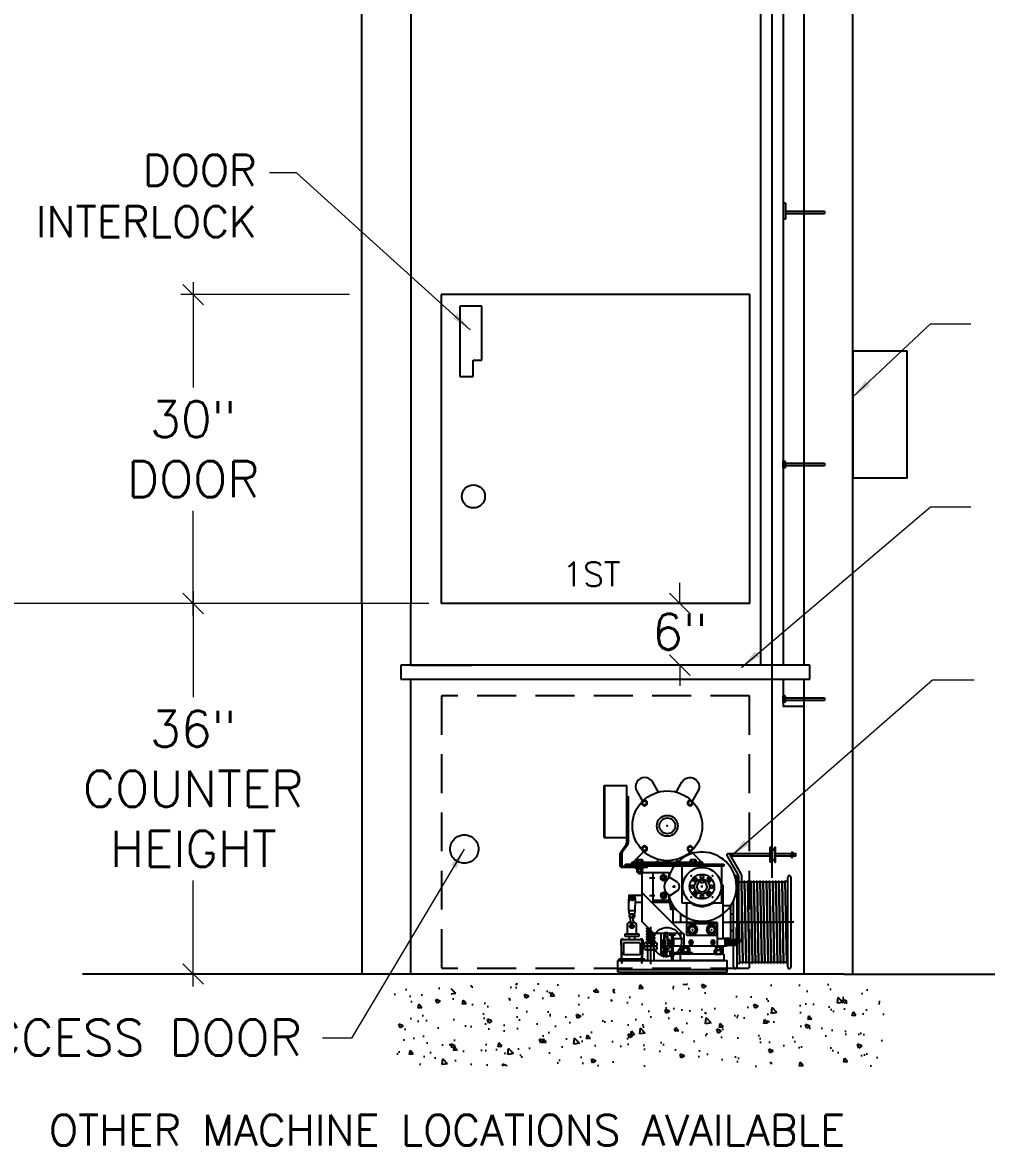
# Model space of a CAD drawing. Header units: inches. Extents: x -93 to 1254, y -1392 to 937.
# Drawn here: x 373.9 to 420.8, y -1335.7 to -1281.1 of the extents above; entities that cross this region are included whole.
import ezdxf
from ezdxf.enums import TextEntityAlignment as Align

# ---------------------------------------------------------------- set-up
doc = ezdxf.new("R2010")
doc.units = ezdxf.units.IN
doc.header["$LTSCALE"] = 24
doc.header["$MEASUREMENT"] = 0
for name, pattern in [('ACANSTGL', [0.11811, 0.07874, -0.03937]), ('CENTER', [2, 1.25, -0.25, 0.25, -0.25]), ('CENTER2', [1.125, 0.75, -0.125, 0.125, -0.125]), ('DOTS', [0.1, 0.05, -0.05]), ('HIDDEN', [0.375, 0.25, -0.125]), ('HIDDEN2', [0.1875, 0.125, -0.0625]), ('PHANTOM2', [1.25, 0.625, -0.125, 0.125, -0.125, 0.125, -0.125])]:
    doc.linetypes.add(name, pattern=pattern)
doc.layers.get('0').update_dxf_attribs({"linetype": 'CONTINUOUS'})
doc.layers.get('Defpoints').update_dxf_attribs({"linetype": 'CONTINUOUS'})
for name, color, linetype in [('1', 7, 'CONTINUOUS'), ('4-DW-200', 7, 'CONTINUOUS'), ('OBJECT', 1, 'CONTINUOUS')]:
    doc.layers.add(name, color=color, linetype=linetype)
doc.styles.add('ROMANS', font='romans', dxfattribs={"height": 1.75})
doc.styles.get("Standard").update_dxf_attribs({"font": 'romans.shx'})
doc.dimstyles.new('David', dxfattribs={"dimscale": 1, "dimtxt": 0.25, "dimasz": 1, "dimexe": 0.6, "dimexo": 0.6, "dimgap": 0.5, "dimtad": 0, "dimtih": 1, "dimtoh": 1, "dimdec": 4, "dimzin": 0, "dimdsep": 46, "dimlunit": 5, "dimtxsty": 'ROMANS', "dimblk": 'OBLIQUE', "dimcen": 0.09, "dimdle": 0.6, "dimclrd": 5, "dimclre": 5, "dimclrt": 256, "dimadec": 0, "dimazin": 0, "dimtfac": 0.5, "dimtdec": 4, "dimtofl": 0, "dimtmove": 2, "dimatfit": 3, "dimfxl": 1, "dimtolj": 1, "dimtzin": 0, "dimlwd": 0, "dimlwe": 0, "dimarcsym": 0})

# ---------------------------------------------------------------- blocks, each defined once
blk = doc.blocks.new('_Oblique')
at = {"color": 0, "linetype": 'ByBlock', "lineweight": -2}
blk.add_line((-0.5, -0.5), (0.5, 0.5), dxfattribs=at)
blk = doc.blocks.new('*D64')
at = {"layer": '1', "color": 5, "lineweight": 0}
for p, q in [((363.273, -1242.767), (363.273, -1268.347)), ((379.806, -1243.367), (362.673, -1243.367)), ((363.273, -1309.968), (363.273, -1277.264)), ((389.821, -1309.368), (362.673, -1309.368))]:
    blk.add_line(p, q, dxfattribs=at)
at = {"layer": 'Defpoints', "color": 0}
for p in [(363.273, -1243.367), (380.406, -1243.367), (390.421, -1309.368)]:
    blk.add_point(p, dxfattribs=at)
at = {"layer": '1', "color": 5, "lineweight": 0}
for p, rotation in [((363.273, -1243.367), 90), ((363.273, -1309.368), 270)]:
    blk.add_blockref('_Oblique', p, dxfattribs=dict(at, rotation=rotation))
at = {"layer": '1', "insert": (363.273, -1272.806), "char_height": 1.75, "attachment_point": 5, "style": 'ROMANS'}
blk.add_mtext("\\A1;27'\\PMAXIMUM\\PTRAVEL", dxfattribs=at)
blk = doc.blocks.new('*D66')
at = {"layer": '1', "color": 5, "lineweight": 0}
for p, q in [((382.226, -1308.768), (382.226, -1313.914)), ((382.226, -1327.978), (382.226, -1322.831))]:
    blk.add_line(p, q, dxfattribs=at)
at = {"layer": 'Defpoints', "color": 0}
for p in [(382.226, -1309.368), (382.226, -1309.368), (382.226, -1327.378)]:
    blk.add_point(p, dxfattribs=at)
at = {"layer": '1', "color": 5, "lineweight": 0}
for p, rotation in [((382.226, -1309.368), 90), ((382.226, -1327.378), 270)]:
    blk.add_blockref('_Oblique', p, dxfattribs=dict(at, rotation=rotation))
at = {"layer": '1', "insert": (382.226, -1318.373), "char_height": 1.75, "attachment_point": 5, "style": 'ROMANS'}
blk.add_mtext('\\A1;36"\\PCOUNTER\\PHEIGHT', dxfattribs=at)
blk = doc.blocks.new('*D67')
at = {"layer": '1', "color": 5, "lineweight": 0}
for p, q in [((405.881, -1309.368), (405.881, -1308.368)), ((405.881, -1309.368), (406.481, -1309.368)), ((405.881, -1312.368), (405.881, -1313.368))]:
    blk.add_line(p, q, dxfattribs=at)
at = {"layer": 'Defpoints', "color": 0}
for p in [(405.281, -1309.368), (405.881, -1309.368), (405.881, -1312.368)]:
    blk.add_point(p, dxfattribs=at)
at = {"layer": '1', "color": 5, "lineweight": 0}
for p, rotation in [((405.881, -1309.368), 270), ((405.881, -1312.368), 90)]:
    blk.add_blockref('_Oblique', p, dxfattribs=dict(at, rotation=rotation))
at = {"layer": '1', "insert": (405.881, -1310.737), "char_height": 1.75, "attachment_point": 5, "style": 'ROMANS'}
blk.add_mtext('\\A1;6"', dxfattribs=at)
blk = doc.blocks.new('*D63')
at = {"layer": '4-DW-200', "color": 5, "lineweight": 0}
for p, q in [((382.226, -1293.752), (382.226, -1298.86)), ((389.821, -1294.352), (381.626, -1294.352)), ((382.226, -1309.968), (382.226, -1304.86)), ((393.677, -1309.368), (381.626, -1309.368))]:
    blk.add_line(p, q, dxfattribs=at)
at = {"layer": 'Defpoints', "color": 0}
for p in [(390.421, -1294.352), (382.226, -1309.368), (394.277, -1309.368)]:
    blk.add_point(p, dxfattribs=at)
at = {"layer": '4-DW-200', "color": 5, "lineweight": 0}
for p, rotation in [((382.226, -1294.352), 90), ((382.226, -1309.368), 270)]:
    blk.add_blockref('_Oblique', p, dxfattribs=dict(at, rotation=rotation))
at = {"layer": '4-DW-200', "insert": (382.226, -1301.86), "char_height": 1.75, "attachment_point": 5, "style": 'ROMANS'}
blk.add_mtext('\\A1;30"\\PDOOR', dxfattribs=at)
blk = doc.blocks.new('HEX_CAP_ONE_HALF_INCH_TOP')
blk.add_lwpolyline([(0, 0.19), (-0.16, 0.09), (-0.16, -0.09), (0, -0.19), (0.16, -0.09), (0.16, 0.09)], close=True)
for radius in [0.367, 0.278]:
    blk.add_circle((0, 0), radius)
blk = doc.blocks.new('HEX_NUT_ONE_HALF_INCH_SIDE')
for p, q in [((0, -0.32), (0, 0.32)), ((0.03, 0.22), (0.42, 0.22)), ((0.45, 0.32), (0.45, -0.32)), ((0.03, -0.22), (0.42, -0.22))]:
    blk.add_line(p, q)
for points in [[(0.03, 0.43), (0.42, 0.43)], [(0.42, -0.43), (0.03, -0.43)]]:
    blk.add_lwpolyline(points)
for centre, radius, start, end in [((0.21, 0.32), 0.21, 149.0201, 210.9799), ((0.8, 0), 0.796, 164.2217, 195.7782), ((0.24, 0.32), 0.21, 329.0201, 30.9799), ((-0.35, 0), 0.796, 344.2218, 15.7782), ((0.21, -0.32), 0.21, 149.0201, 210.9799), ((0.24, -0.32), 0.21, 329.0201, 30.9799)]:
    blk.add_arc(centre, radius, start, end)
blk = doc.blocks.new('PHILLIPS_FH_ONE_HALF_INCH_TOP')
for p, q in [((-0.0345, 0.03448), (-0.21201, 0.03448)), ((-0.21201, 0.03448), (-0.21201, -0.03449)), ((-0.0345, 0.212), (-0.0345, 0.03448)), ((0.0345, 0.212), (-0.0345, 0.212)), ((0.0345, 0.03448), (0.0345, 0.212)), ((0.212, 0.03448), (0.0345, 0.03448)), ((0.212, -0.03449), (0.212, 0.03448)), ((-0.21201, -0.03449), (-0.0345, -0.03449)), ((-0.0345, -0.03449), (-0.0345, -0.21201)), ((-0.0345, -0.21201), (0.0345, -0.21201)), ((0.0345, -0.21201), (0.0345, -0.03449)), ((0.0345, -0.03449), (0.212, -0.03449))]:
    blk.add_line(p, q)
blk.add_circle((0, 0), 0.4375)
blk = doc.blocks.new('Pulley')
at = {"color": 1}
for p, q in [((-0.5, -0.6875), (-0.5, 0.6875)), ((-0.3905, 0.6875), (-0.5, 0.6875)), ((-0.3905, 0.6875), (-0.3905, -0.6875)), ((-0.1095, 0.6875), (-0.1095, -0.6875)), ((-0.1095, 0.6875), (0, 0.6875)), ((0, -0.6875), (0, 0.6875)), ((-0.3905, -0.6875), (-0.5, -0.6875)), ((-0.1095, -0.6875), (0, -0.6875))]:
    blk.add_line(p, q, dxfattribs=at)
for centre, start, end in [((-0.25, 0.5705), 180, 0), ((-0.25, -0.5705), 0, 180)]:
    blk.add_arc(centre, 0.1405, start, end, dxfattribs=at)

msp = doc.modelspace()

# ---------------------------------------------------------------- hatches: boundary and pattern name
at = {"layer": '1'}
h = msp.add_hatch(dxfattribs=at)
h.set_pattern_fill('AR-CONC', color=256, scale=0.3, style=0)
h.set_pattern_definition([(130, (635.1728, -1372.2445), (-2.15178, -0.188256), [0.225, -2.475]), (185, (635.1728, -1372.2445), (0.416254, 2.256576), [0.18, -1.98]), (79.5486, (634.9935, -1372.2601), (-1.735528, 2.068319), [0.19122, -2.103426]), (133.8158, (635.1728, -1371.6445), (-3.201723, -0.496557), [0.3375, -3.7125]), (83.3644, (634.906, -1371.6858), (-2.80399, 2.922354), [0.28683, -3.15514]), (188.8158, (635.1728, -1371.6445), (-2.803986, 2.922356), [0.27, -2.97]), (159, (634.8728, -1371.7945), (-1.790721, -1.207857), [0.225, -2.475]), (214, (634.8728, -1371.7945), (-0.729946, 2.17545), [0.18, -1.98]), (108.5486, (634.7236, -1371.8951), (-2.520668, 0.967591), [0.19122, -2.103426]), (142.5, (635.1728, -1372.24445), (-0.0364796, 0.9986816), [0, -1.956, 0, -2.01, 0, -1.9875]), (172.5, (635.1728, -1372.2445), (-0.7892086, 1.183235), [0, -1.146, 0, -1.911, 0, -0.7575]), (212.5, (635.8418, -1372.24445), (-1.6014673, -0.0676646), [0, -0.75, 0, -2.34, 0, -3.105]), (222.5, (636.1418, -1372.2445), (-1.7495585, 0.300315), [0, -0.975, 0, -1.554, 0, -2.205])])
h.paths.add_polyline_path([(402.93309, -1327.85584), (408.08953, -1327.85584), (408.08953, -1330.64653), (408.30594, -1330.64653), (408.30594, -1327.85584), (410.71348, -1327.85584), (410.71348, -1330.64653), (410.92989, -1330.64653), (410.92989, -1327.85584), (411.81544, -1327.85584), (415.9791, -1327.85584), (415.9791, -1331.85184), (391.97908, -1331.85184), (391.97908, -1327.85584), (394.5513, -1327.85584), (394.5513, -1330.64653), (394.76771, -1330.64653), (394.76771, -1327.85584), (397.34383, -1327.85584), (397.34383, -1330.64653), (397.56024, -1330.64653), (397.56024, -1327.85584), (402.71668, -1327.85584), (402.71668, -1330.64653), (402.93309, -1330.64653)])

# ---------------------------------------------------------------- linework, layer by layer
for p, q in [((411.89858, -1270.14989), (411.89858, -1312.36765)), ((392.79343, -1270.51798), (392.79648, -1309.36765)), ((410.89858, -1271.50514), (410.89858, -1312.36765)), ((414.27358, -1271.30218), (414.27358, -1327.37774)), ((390.42148, -1309.36765), (390.42148, -1280.37217)), ((409.8166, -1312.36765), (409.8166, -1280.47149)), ((390.42148, -1292.7212), (390.42148, -1281.76696)), ((411.00339, -1289.9013), (410.89858, -1289.9013)), ((410.89858, -1289.9013), (410.89858, -1290.67559)), ((411.00339, -1289.9013), (411.00339, -1290.67559)), ((411.00339, -1290.67388), (410.89858, -1290.67388)), ((411.00877, -1290.29606), (412.90075, -1290.29606)), ((412.90075, -1290.42525), (411.00877, -1290.42525)), ((412.90075, -1290.29606), (412.90075, -1290.42525)), ((411.00877, -1302.45702), (410.90396, -1302.45702)), ((410.90396, -1302.76584), (410.90396, -1302.45873)), ((411.00877, -1302.76584), (411.00877, -1302.45873)), ((411.00877, -1302.5466), (412.90075, -1302.5466)), ((412.90075, -1302.6758), (411.00877, -1302.6758)), ((412.90075, -1302.5466), (412.90075, -1302.6758)), ((411.00877, -1302.76584), (410.90396, -1302.76584)), ((392.79648, -1312.36765), (392.79648, -1309.36765)), ((412.19968, -1312.36765), (392.30859, -1312.36765)), ((392.30859, -1312.36765), (392.30859, -1313.04131)), ((392.79648, -1312.36765), (395.77218, -1312.36765)), ((412.19968, -1313.04131), (412.19968, -1312.36765)), ((392.30859, -1313.04131), (412.19968, -1313.04131)), ((392.79648, -1327.37774), (392.79648, -1313.04131)), ((410.89858, -1313.04131), (410.89858, -1314.36894)), ((411.89858, -1313.04131), (411.89858, -1327.37774)), ((411.00877, -1313.86132), (410.90396, -1313.86132)), ((410.90396, -1314.17013), (410.90396, -1313.86302)), ((411.00877, -1314.17013), (411.00877, -1313.86302)), ((411.00877, -1313.9509), (412.90075, -1313.9509)), ((412.90075, -1314.08009), (411.00877, -1314.08009)), ((412.90075, -1313.9509), (412.90075, -1314.08009)), ((411.89858, -1314.36894), (410.89858, -1314.36894)), ((411.00877, -1314.17013), (410.90396, -1314.17013)), ((378.68835, -1327.37774), (376.84807, -1327.37774)), ((389.94038, -1327.37774), (378.68835, -1327.37774)), ((413.83853, -1327.37774), (389.94038, -1327.37774)), ((413.83853, -1327.37774), (424.61444, -1327.37774))]:
    msp.add_line(p, q, dxfattribs=at)
at = {"layer": '1', "color": 6, "linetype": 'Continuous'}
for p, q in [((409.27656, -1294.35174), (394.27656, -1294.35174)), ((394.27656, -1294.35174), (394.27656, -1309.36765)), ((409.27656, -1309.36765), (409.27656, -1294.35174)), ((409.27656, -1309.36765), (394.27656, -1309.36765))]:
    msp.add_line(p, q, dxfattribs=at)
at = {"layer": '1', "color": 6, "linetype": 'ACANSTGL'}
for p, q in [((394.29951, -1313.85429), (394.29951, -1327.11349)), ((409.26054, -1313.85429), (394.29951, -1313.85429)), ((409.25216, -1313.85429), (409.25216, -1327.11349)), ((409.25216, -1327.11349), (394.29113, -1327.11349))]:
    msp.add_line(p, q, dxfattribs=at)
at = {"layer": '1', "color": 0, "linetype": 'ByBlock'}
msp.add_line((378.12332, -1327.37774), (377.86699, -1327.37774), dxfattribs=at)
at = {"layer": '1', "color": 6, "linetype": 'Continuous'}
msp.add_circle((395.84363, -1304.16061), 0.5625, dxfattribs=at)
at = {"layer": '1', "color": 6, "linetype": 'HIDDEN'}
msp.add_circle((395.3994, -1321.30466), 0.68895, dxfattribs=at)
at = {"layer": '4-DW-200', "color": 3}
msp.add_line((410.34325, -1225.24848), (410.34325, -1322.70115), dxfattribs=at)
at = {"layer": '4-DW-200', "color": 6, "linetype": 'Continuous'}
for p, q in [((395.18669, -1294.91929), (395.18669, -1298.32442)), ((396.25157, -1294.91929), (395.18669, -1294.91929)), ((396.25157, -1297.54408), (396.25157, -1294.91929)), ((395.82562, -1298.32442), (395.82562, -1297.54408)), ((395.82562, -1297.54408), (396.25157, -1297.54408)), ((395.18669, -1298.32442), (395.82562, -1298.32442))]:
    msp.add_line(p, q, dxfattribs=at)
at = {"layer": '4-DW-200'}
msp.add_line((390.42148, -1309.36765), (390.42148, -1327.37774), dxfattribs=at)
msp.add_lwpolyline([(414.29525, -1297.07977), (416.9037, -1297.07977), (416.9037, -1303.26494), (414.29525, -1303.26494)], close=True, dxfattribs=at)
at = {"layer": 'OBJECT', "color": 0}
for p, q in [((402.19824, -1320.74103), (402.19824, -1318.21418)), ((402.19824, -1318.21418), (403.29409, -1318.21418)), ((402.23016, -1320.74103), (402.23016, -1318.21418)), ((403.29409, -1320.74103), (403.29409, -1318.21418)), ((404.06325, -1319.15876), (403.9776, -1319.07311)), ((404.25133, -1318.97068), (404.16568, -1318.88504)), ((406.28258, -1318.97068), (406.36822, -1318.88504)), ((406.47066, -1319.15876), (406.5563, -1319.07311)), ((402.19824, -1320.74103), (403.29409, -1320.74103)), ((404.06325, -1321.19001), (403.9776, -1321.27566)), ((406.47066, -1321.19001), (406.5563, -1321.27566)), ((403.58967, -1321.95329), (404.11983, -1321.42312)), ((404.25133, -1321.37809), (404.16568, -1321.46374)), ((406.28258, -1321.37809), (406.36822, -1321.46374)), ((406.50213, -1321.51118), (406.41407, -1321.42312)), ((411.31318, -1321.44228), (411.31318, -1321.5829)), ((411.31318, -1321.44228), (411.32914, -1321.44228)), ((411.31318, -1321.72353), (411.31318, -1321.5829)), ((411.31318, -1321.72353), (411.32914, -1321.72353)), ((411.32914, -1321.44228), (411.32914, -1321.5829)), ((411.32914, -1321.44228), (411.36907, -1321.51641)), ((411.32914, -1321.72353), (411.32914, -1321.5829)), ((411.32914, -1321.72353), (411.36907, -1321.6494)), ((411.36907, -1321.51641), (411.36907, -1321.5829)), ((411.36907, -1321.6494), (411.36907, -1321.5829)), ((403.22778, -1322.1315), (403.22778, -1322.03627)), ((403.22778, -1322.03627), (405.67672, -1322.03627)), ((405.60092, -1322.1315), (403.22778, -1322.1315)), ((403.73621, -1322.03627), (403.73621, -1321.95329)), ((403.74379, -1322.24481), (403.74379, -1322.20491)), ((404.10819, -1322.24481), (403.74379, -1322.24481)), ((403.77523, -1322.28122), (403.77523, -1322.24481)), ((404.07675, -1322.28122), (403.77523, -1322.28122)), ((404.07675, -1322.28122), (404.07675, -1322.24481)), ((404.10819, -1322.24481), (404.10819, -1322.20491)), ((404.20435, -1322.03627), (404.20435, -1321.95329)), ((404.7201, -1321.95329), (404.85433, -1321.81906)), ((405.78341, -1321.92289), (405.67958, -1321.81906)), ((406.32956, -1322.03627), (406.32956, -1321.95329)), ((406.79769, -1322.03627), (406.79769, -1321.95329)), ((408.01549, -1322.03627), (408.01549, -1322.1315)), ((403.84287, -1322.43017), (403.84287, -1322.48007)), ((403.84287, -1322.48007), (403.85949, -1322.49669)), ((404.00911, -1322.48007), (403.84287, -1322.48007)), ((403.85949, -1322.49669), (403.99249, -1322.49669)), ((404.00911, -1322.48007), (403.99249, -1322.49669)), ((404.00911, -1322.48007), (404.00911, -1322.43017)), ((404.02573, -1322.46398), (404.02573, -1324.82214)), ((404.5577, -1322.46398), (404.02573, -1322.46398)), ((404.40137, -1322.69671), (404.66607, -1322.69671)), ((404.5577, -1322.46398), (404.5577, -1323.94351)), ((405.73021, -1322.90392), (405.35565, -1322.66785)), ((407.01805, -1322.8192), (406.88506, -1322.8192)), ((406.88506, -1322.88861), (406.88506, -1322.8192)), ((406.88506, -1322.88278), (406.88506, -1322.95219)), ((407.01805, -1322.88861), (407.01805, -1322.8192)), ((407.01805, -1322.88278), (407.01805, -1322.95219)), ((408.65798, -1327.03558), (408.65798, -1322.68009)), ((408.79308, -1326.85271), (408.71709, -1322.86295)), ((408.85261, -1322.86295), (408.9286, -1326.85271)), ((408.86907, -1322.86295), (408.94507, -1326.85271)), ((409.00459, -1322.86295), (409.08059, -1326.85271)), ((409.02106, -1322.86295), (409.09705, -1326.85271)), ((409.15658, -1322.86295), (409.23257, -1326.85271)), ((409.17304, -1322.86295), (409.24903, -1326.85271)), ((409.30856, -1322.86295), (409.38455, -1326.85271)), ((409.32502, -1322.86295), (409.40102, -1326.85271)), ((409.46054, -1322.86295), (409.53654, -1326.85271)), ((409.47701, -1322.86295), (409.553, -1326.85271)), ((409.61253, -1322.86295), (409.68852, -1326.85271)), ((409.62899, -1322.86295), (409.70498, -1326.85271)), ((409.76451, -1322.86295), (409.8405, -1326.85271)), ((409.78097, -1322.86295), (409.85697, -1326.85271)), ((409.91649, -1322.86295), (409.99249, -1326.85271)), ((409.93296, -1322.86295), (410.00895, -1326.85271)), ((410.06848, -1322.86295), (410.14447, -1326.85271)), ((410.08494, -1322.86295), (410.16093, -1326.85271)), ((410.22046, -1322.86295), (410.29645, -1326.85271)), ((410.23692, -1322.86295), (410.31292, -1326.85271)), ((410.37244, -1322.86295), (410.44844, -1326.85271)), ((410.38891, -1322.86295), (410.4649, -1326.85271)), ((410.52443, -1322.86295), (410.60042, -1326.85271)), ((410.54089, -1322.86295), (410.61688, -1326.85271)), ((410.67641, -1322.86295), (410.7524, -1326.85271)), ((410.69287, -1322.86295), (410.76887, -1326.85271)), ((410.82839, -1322.86295), (410.90439, -1326.85271)), ((410.84486, -1322.86295), (410.92085, -1326.85271)), ((410.98038, -1322.86295), (411.05637, -1326.85271)), ((411.11833, -1327.03558), (411.11833, -1322.68009)), ((411.28457, -1327.03558), (411.28457, -1322.68009)), ((406.02061, -1325.40643), (404.02573, -1323.41154)), ((405.73021, -1323.35396), (405.35565, -1323.59003)), ((407.01805, -1322.95219), (406.88506, -1322.95219)), ((406.99943, -1323.12894), (406.90368, -1323.12894)), ((406.99943, -1323.12894), (406.90368, -1323.12894)), ((406.95156, -1323.17681), (406.95156, -1323.08106)), ((406.95156, -1323.17681), (406.95156, -1323.08106)), ((403.40008, -1324.30747), (403.40483, -1323.72348)), ((403.51238, -1323.72474), (403.60814, -1323.72474)), ((403.56026, -1323.77262), (403.56026, -1323.67686)), ((403.71094, -1324.31), (403.71569, -1323.72601)), ((404.39373, -1323.56116), (404.66607, -1323.56116)), ((408.49174, -1327.03558), (408.49174, -1323.79749)), ((403.71094, -1324.31), (403.40008, -1324.30747)), ((403.41286, -1324.47365), (403.41421, -1324.30758)), ((403.69546, -1324.47595), (403.41286, -1324.47365)), ((403.47714, -1324.78927), (403.47714, -1324.47418)), ((403.61013, -1324.78927), (403.61013, -1324.47526)), ((403.69546, -1324.47595), (403.69681, -1324.30988)), ((405.55514, -1324.87446), (405.55514, -1324.22612)), ((405.92087, -1324.87446), (405.92087, -1324.45438)), ((407.98225, -1325.67241), (407.98225, -1324.45438)), ((408.34797, -1325.65579), (408.34797, -1324.05988)), ((408.34797, -1324.45886), (408.49174, -1324.45886)), ((403.3109, -1324.96423), (403.3109, -1325.42775)), ((403.70988, -1324.89773), (403.3774, -1324.89773)), ((403.45225, -1324.89108), (403.43152, -1324.85337)), ((403.49576, -1325.05732), (403.59151, -1325.05732)), ((403.49576, -1325.05732), (403.59151, -1325.05732)), ((403.54364, -1325.1052), (403.54364, -1325.00944)), ((403.54364, -1325.1052), (403.54364, -1325.00944)), ((403.77637, -1325.42775), (403.77637, -1324.96423)), ((404.61002, -1325.40643), (404.02573, -1324.82214)), ((407.68301, -1324.87446), (405.48865, -1324.87446)), ((406.2201, -1324.87446), (406.2201, -1324.64026)), ((407.68301, -1324.87446), (407.68301, -1326.00489)), ((407.68301, -1325.50617), (407.68301, -1324.94095)), ((407.68301, -1325.50617), (407.68301, -1324.94095)), ((403.21116, -1325.56075), (403.21116, -1325.42775)), ((403.21116, -1325.42775), (403.87612, -1325.42775)), ((403.41065, -1325.56075), (403.21116, -1325.56075)), ((403.87612, -1325.56075), (403.21116, -1325.56075)), ((403.41065, -1325.56075), (403.41065, -1325.72228)), ((403.67663, -1325.56075), (403.67663, -1325.72228)), ((403.87612, -1325.42775), (403.87612, -1325.56075)), ((404.27428, -1325.14171), (404.33407, -1325.13048)), ((404.27428, -1325.19399), (404.30834, -1325.20039)), ((404.27428, -1325.19399), (404.30834, -1325.20039)), ((404.27428, -1325.19399), (404.30834, -1325.20039)), ((404.27428, -1325.27507), (404.44635, -1325.24275)), ((404.27428, -1325.32736), (404.30834, -1325.33375)), ((404.27428, -1325.32736), (404.30834, -1325.33375)), ((404.27428, -1325.32736), (404.30834, -1325.33375)), ((404.27428, -1325.40844), (404.55862, -1325.35502)), ((404.27428, -1325.46072), (404.30834, -1325.46712)), ((404.27428, -1325.46072), (404.30834, -1325.46712)), ((404.27428, -1325.46072), (404.30834, -1325.46712)), ((404.27428, -1325.5418), (404.62926, -1325.47512)), ((404.27428, -1325.59408), (404.30834, -1325.60048)), ((404.27428, -1325.59408), (404.30834, -1325.60048)), ((404.27428, -1325.59408), (404.30834, -1325.60048)), ((404.27428, -1325.67516), (404.62926, -1325.60848)), ((404.2841, -1325.19399), (404.37964, -1325.17605)), ((404.2841, -1325.32736), (404.49191, -1325.28832)), ((404.2841, -1325.46072), (404.60419, -1325.40059)), ((404.2841, -1325.59408), (404.63908, -1325.5274)), ((404.30834, -1325.10475), (404.30834, -1325.13531)), ((404.30834, -1325.18944), (404.30834, -1325.26868)), ((404.30834, -1325.3228), (404.30834, -1325.40204)), ((404.30834, -1325.45617), (404.30834, -1325.5354)), ((404.30834, -1325.58953), (404.30834, -1325.66876)), ((404.60757, -1325.39996), (404.60757, -1325.47919)), ((404.60757, -1325.4692), (404.63908, -1325.47512)), ((404.60757, -1325.53332), (404.60757, -1325.61256)), ((404.60757, -1325.60256), (404.63908, -1325.60848)), ((406.02061, -1325.40643), (404.61002, -1325.40643)), ((404.95162, -1325.40643), (404.95162, -1326.47768)), ((405.10323, -1325.48024), (405.10323, -1325.72348)), ((405.10323, -1325.48024), (405.13515, -1325.48024)), ((405.13515, -1325.48024), (405.13515, -1325.72348)), ((405.66236, -1325.48955), (405.34891, -1325.48955)), ((405.48359, -1325.40643), (405.48359, -1325.77215)), ((405.48359, -1325.77215), (405.48359, -1325.40643)), ((405.55514, -1325.44965), (405.48359, -1325.44965)), ((405.55514, -1325.52944), (405.48359, -1325.52944)), ((405.55514, -1325.65579), (405.55514, -1325.40643)), ((405.55514, -1325.67241), (405.55514, -1325.40643)), ((405.92087, -1325.67241), (405.92087, -1325.40643)), ((406.08711, -1326.00489), (406.08711, -1325.47292)), ((408.34797, -1325.25681), (408.49174, -1325.25681)), ((408.62817, -1325.69663), (408.62817, -1325.14024)), ((408.64613, -1325.98689), (408.64613, -1325.14024)), ((408.6551, -1325.10434), (408.74556, -1325.10434)), ((408.6551, -1325.12229), (408.74556, -1325.12229)), ((403.00369, -1325.73824), (403.03827, -1326.65323)), ((403.01166, -1325.73794), (403.03827, -1326.44192)), ((404.04901, -1325.72228), (403.03827, -1325.72228)), ((403.03827, -1326.65323), (403.03827, -1325.72228)), ((403.14466, -1325.85527), (403.14466, -1326.45374)), ((403.94261, -1325.85527), (403.14466, -1325.85527)), ((403.94261, -1325.85527), (403.94261, -1326.45374)), ((404.04901, -1326.65323), (404.04901, -1325.72228)), ((404.07561, -1325.73794), (404.04901, -1326.44192)), ((404.08358, -1325.73824), (404.04901, -1326.65323)), ((404.23769, -1325.85527), (404.67822, -1325.85527)), ((404.67822, -1326.02588), (404.23769, -1326.02588)), ((404.23769, -1326.02588), (404.67822, -1326.02588)), ((404.27428, -1325.72745), (404.30834, -1325.73384)), ((404.27428, -1325.72745), (404.30834, -1325.73384)), ((404.27428, -1325.80853), (404.62926, -1325.74184)), ((404.27428, -1325.86081), (404.30834, -1325.86721)), ((404.2841, -1325.72745), (404.63908, -1325.66076)), ((404.2841, -1325.86081), (404.63908, -1325.79413)), ((404.30834, -1325.72289), (404.30834, -1325.80213)), ((404.30834, -1325.8503), (404.30834, -1325.85527)), ((404.30834, -1325.85625), (404.30834, -1325.93549)), ((404.30834, -1326.02588), (404.60757, -1326.02588)), ((404.31111, -1326.00554), (404.31111, -1325.87562)), ((404.31111, -1326.17614), (404.31111, -1326.04623)), ((404.6048, -1326.00554), (404.6048, -1325.87563)), ((404.6048, -1326.17614), (404.6048, -1326.04623)), ((404.60757, -1325.66668), (404.60757, -1325.74592)), ((404.60757, -1325.73593), (404.63908, -1325.74184)), ((404.60757, -1325.80005), (404.60757, -1325.87928)), ((404.60757, -1325.86929), (404.63908, -1325.87521)), ((404.60757, -1325.93341), (404.60757, -1325.99459)), ((405.02178, -1325.77215), (405.02178, -1325.90515)), ((405.07834, -1325.95382), (405.07834, -1326.54417)), ((405.11025, -1325.95382), (405.11025, -1326.54417)), ((405.11025, -1326.06777), (405.20165, -1326.06777)), ((405.20165, -1326.02856), (405.20165, -1326.54417)), ((405.23357, -1326.02856), (405.23357, -1326.54417)), ((405.66236, -1326.02151), (405.34891, -1326.02151)), ((405.48359, -1326.68647), (405.48359, -1325.90515)), ((405.48359, -1325.90515), (405.48359, -1326.47768)), ((405.55514, -1325.98162), (405.48359, -1325.98162)), ((405.55514, -1326.06141), (405.48359, -1326.06141)), ((405.55514, -1325.65579), (405.92087, -1325.65579)), ((405.55514, -1326.68647), (405.55514, -1326.00489)), ((405.92087, -1326.3117), (405.92087, -1326.00489)), ((406.03724, -1326.07803), (406.06051, -1326.05476)), ((406.03724, -1326.10317), (406.03724, -1326.07803)), ((406.26997, -1326.07803), (406.03724, -1326.07803)), ((406.06051, -1326.05476), (406.2467, -1326.05476)), ((406.08711, -1326.00489), (407.68301, -1326.00489)), ((406.2201, -1326.05476), (406.2201, -1326.00489)), ((406.26997, -1326.07803), (406.2467, -1326.05476)), ((406.26997, -1326.07803), (406.26997, -1326.10317)), ((407.63314, -1326.07803), (407.65642, -1326.05476)), ((407.63314, -1326.21196), (407.63314, -1326.07803)), ((407.86588, -1326.07803), (407.63314, -1326.07803)), ((407.65642, -1326.05476), (407.8426, -1326.05476)), ((407.86588, -1326.07803), (407.8426, -1326.05476)), ((407.86588, -1326.07803), (407.86588, -1326.21196)), ((408.34797, -1325.65579), (407.98225, -1325.65579)), ((407.98225, -1326.42049), (407.98225, -1326.00489)), ((408.62817, -1325.98689), (408.62817, -1325.98674)), ((402.86205, -1326.71972), (408.18173, -1326.71972)), ((402.86205, -1327.28494), (402.86205, -1326.71972)), ((404.17535, -1326.65323), (402.91193, -1326.65323)), ((402.91193, -1326.71972), (402.91193, -1326.65323)), ((404.17535, -1326.71972), (402.91193, -1326.71972)), ((403.00336, -1326.71972), (403.00336, -1326.65323)), ((403.06154, -1326.8644), (403.06154, -1326.49078)), ((403.06154, -1326.65119), (403.06154, -1326.86398)), ((403.11973, -1326.71972), (403.11973, -1326.65323)), ((403.94261, -1326.45374), (403.14466, -1326.45374)), ((403.96755, -1326.71972), (403.96755, -1326.65323)), ((404.02573, -1326.8644), (404.02573, -1326.50111)), ((404.02573, -1326.65119), (404.02573, -1326.86398)), ((404.08392, -1326.71972), (404.08392, -1326.65323)), ((404.17535, -1326.71972), (404.17535, -1326.65323)), ((404.67822, -1326.19648), (404.23769, -1326.19648)), ((404.30834, -1326.19649), (404.30834, -1326.71972)), ((404.30834, -1326.19649), (404.60757, -1326.19649)), ((404.60757, -1326.19649), (404.60757, -1326.71972)), ((404.95162, -1326.47768), (405.01812, -1326.47768)), ((405.01812, -1326.26156), (405.07834, -1326.26156)), ((405.01812, -1326.26156), (405.01812, -1326.4943)), ((405.01812, -1326.4943), (405.07834, -1326.4943)), ((405.05004, -1326.26156), (405.05004, -1326.4943)), ((405.07834, -1326.54417), (405.11025, -1326.54417)), ((405.20165, -1326.24636), (405.11025, -1326.24636)), ((405.20165, -1326.5095), (405.11025, -1326.5095)), ((405.20165, -1326.54417), (405.23357, -1326.54417)), ((405.23357, -1326.26156), (405.4171, -1326.26156)), ((405.23357, -1326.4943), (405.4171, -1326.4943)), ((405.38518, -1326.26156), (405.38518, -1326.4943)), ((405.4171, -1326.26156), (405.4171, -1326.4943)), ((405.4171, -1326.47768), (405.48359, -1326.47768)), ((405.48359, -1326.68647), (405.48359, -1326.48699)), ((405.55514, -1326.68647), (405.48359, -1326.68647)), ((405.55514, -1326.68647), (405.55514, -1326.48699)), ((406.48609, -1326.34894), (405.62164, -1326.34894)), ((406.48609, -1326.42049), (405.62164, -1326.42049)), ((405.68308, -1326.42049), (405.68308, -1326.34894)), ((408.01549, -1326.42049), (405.88762, -1326.42049)), ((405.88762, -1326.42049), (405.88762, -1326.71972)), ((408.01549, -1326.71972), (405.88762, -1326.71972)), ((405.91231, -1326.34894), (405.91231, -1326.3117)), ((406.3949, -1326.3117), (405.91231, -1326.3117)), ((405.92087, -1326.42049), (405.92087, -1326.34894)), ((406.3949, -1326.34894), (406.3949, -1326.3117)), ((406.48609, -1326.42049), (406.48609, -1326.34894)), ((408.01549, -1326.42049), (408.01549, -1326.71972)), ((408.18173, -1327.28494), (408.18173, -1326.71972)), ((402.86205, -1327.15195), (408.18173, -1327.15195)), ((408.65798, -1326.85271), (408.79308, -1326.85271)), ((408.9286, -1326.85271), (408.94507, -1326.85271)), ((409.08059, -1326.85271), (409.09705, -1326.85271)), ((409.53654, -1326.85271), (409.553, -1326.85271)), ((409.68852, -1326.85271), (409.70498, -1326.85271)), ((409.8405, -1326.85271), (409.85697, -1326.85271)), ((409.99249, -1326.85271), (410.00895, -1326.85271)), ((410.14447, -1326.85271), (410.16093, -1326.85271)), ((410.29645, -1326.85271), (410.31292, -1326.85271)), ((410.44844, -1326.85271), (410.4649, -1326.85271)), ((410.60042, -1326.85271), (410.61688, -1326.85271)), ((410.7524, -1326.85271), (410.76887, -1326.85271)), ((410.90439, -1326.85271), (410.92085, -1326.85271)), ((411.05637, -1326.85271), (411.07283, -1326.85271)), ((411.07283, -1326.85271), (411.11833, -1326.85271)), ((402.86205, -1327.28494), (408.18173, -1327.28494))]:
    msp.add_line(p, q, dxfattribs=at)
at = {"layer": 'OBJECT', "color": 0, "linetype": 'HIDDEN'}
for p, q in [((406.94423, -1321.95329), (406.55043, -1321.55948)), ((408.01549, -1322.1315), (405.6328, -1322.1315)), ((405.70503, -1322.03627), (408.01549, -1322.03627)), ((405.98737, -1323.93189), (405.98737, -1322.1315)), ((407.91575, -1323.93189), (407.91575, -1322.1315)), ((403.85949, -1322.48007), (403.85949, -1322.43017)), ((403.99249, -1322.43017), (403.99249, -1322.48007)), ((407.98225, -1323.06244), (407.91575, -1323.06244)), ((407.98225, -1324.40362), (407.98225, -1323.06244)), ((406.42017, -1323.93189), (405.98737, -1323.93189)), ((406.2201, -1324.58088), (406.2201, -1323.93189)), ((407.91575, -1323.93189), (407.48294, -1323.93189)), ((408.34797, -1324.05988), (407.98225, -1324.05988)), ((406.06051, -1326.07803), (406.06051, -1326.10317)), ((406.2467, -1326.10317), (406.2467, -1326.07803)), ((407.65642, -1326.07803), (407.65642, -1326.21196)), ((407.8426, -1326.21196), (407.8426, -1326.07803))]:
    msp.add_line(p, q, dxfattribs=at)
at = {"layer": 'OBJECT', "color": 0, "ltscale": 0.5}
msp.add_line((403.54663, -1322.20331), (403.54663, -1322.1315), dxfattribs=at)
at = {"layer": 'OBJECT', "color": 0, "linetype": 'HIDDEN2'}
for p, q in [((404.03396, -1321.83226), (403.81802, -1321.83226)), ((403.85401, -1321.8439), (403.85401, -1321.95329)), ((403.99797, -1321.8439), (403.99797, -1321.95329)), ((406.62731, -1321.83226), (406.41136, -1321.83226)), ((406.44735, -1321.8439), (406.44735, -1321.95329)), ((406.59132, -1321.8439), (406.59132, -1321.95329)), ((406.2201, -1325.50617), (406.2201, -1324.94095)), ((407.68301, -1324.94095), (406.2201, -1324.94095)), ((407.68301, -1325.50617), (406.2201, -1325.50617)), ((405.56525, -1325.67241), (405.56525, -1326.00489)), ((408.08013, -1326.00489), (408.08013, -1325.67241))]:
    msp.add_line(p, q, dxfattribs=at)
at = {"layer": 'OBJECT', "color": 0, "linetype": 'CENTER'}
msp.add_line((404.45796, -1325.07986), (404.45796, -1326.90505), dxfattribs=at)
at = {"layer": 'OBJECT', "color": 0, "linetype": 'CENTER2'}
for p, q in [((408.02538, -1324.85783), (410.89988, -1324.85783)), ((411.41439, -1324.85783), (408.27205, -1324.85783))]:
    msp.add_line(p, q, dxfattribs=at)
at = {"layer": 'OBJECT', "color": 0}
for points in [[(404.83808, -1318.53387), (404.55749, -1318.04787, 1), (403.78006, -1318.49671), (404.06066, -1318.98272)], [(405.69582, -1318.53387), (405.97641, -1318.04787, -1), (406.75384, -1318.49671), (406.47325, -1318.98272)], [(408.64613, -1325.76785, 0.34132552), (408.74556, -1325.63916), (408.74556, -1322.6338, 0.1316525), (408.72774, -1322.5673), (408.1786, -1321.61615, -1), (408.29377, -1321.54966), (408.84292, -1322.50081, -0.1316525), (408.87855, -1322.6338), (408.87855, -1325.63916, -0.37762842), (408.64613, -1325.90302)], [(408.65798, -1322.86295), (408.71709, -1322.86295, 0.61334228), (408.85261, -1322.86295), (408.86907, -1322.86295, 0.61334228), (409.00459, -1322.86295), (409.02106, -1322.86295, 0.61334228), (409.15658, -1322.86295), (409.17304, -1322.86295, 0.61334228), (409.30856, -1322.86295), (409.32502, -1322.86295, 0.61334228), (409.46054, -1322.86295), (409.47701, -1322.86295, 0.61334228), (409.61253, -1322.86295), (409.62899, -1322.86295, 0.61334228), (409.76451, -1322.86295), (409.78097, -1322.86295, 0.61334228), (409.91649, -1322.86295), (409.93296, -1322.86295, 0.61334228), (410.06848, -1322.86295), (410.08494, -1322.86295, 0.61334228), (410.22046, -1322.86295), (410.23692, -1322.86295, 0.61334228), (410.37244, -1322.86295), (410.38891, -1322.86295, 0.61334228), (410.52443, -1322.86295), (410.54089, -1322.86295, 0.61334228), (410.67641, -1322.86295), (410.69287, -1322.86295, 0.61334228), (410.82839, -1322.86295), (410.84486, -1322.86295, 0.61334228), (410.98038, -1322.86295), (410.99684, -1322.86295), (411.11833, -1322.86295)], [(404.5577, -1323.89098), (405.35565, -1323.89098, -0.16386716), (405.39588, -1323.90453)], [(405.66742, -1324.21065, -0.52083576), (405.41966, -1324.08243), (405.36607, -1323.68153)], [(408.17932, -1325.98677, -1.0228258), (408.16137, -1325.9866), (408.17035, -1325.70532, -1.00001627), (408.1883, -1325.70589), (408.17933, -1325.9866)], [(408.19728, -1325.98677, -1.0228258), (408.17933, -1325.9866), (408.18831, -1325.70532, -1.00001627), (408.20625, -1325.70589), (408.19728, -1325.9866)], [(408.21523, -1325.98677, -1.0228258), (408.19728, -1325.9866), (408.20626, -1325.70532, -1.00001627), (408.2242, -1325.70589), (408.21524, -1325.9866)], [(408.23318, -1325.98677, -1.0228258), (408.21524, -1325.9866), (408.22421, -1325.70532, -1.00001627), (408.24216, -1325.70589), (408.23319, -1325.9866)], [(408.25114, -1325.98677, -1.0228258), (408.23319, -1325.9866), (408.24217, -1325.70532, -1.00001627), (408.26011, -1325.70589), (408.25114, -1325.9866)], [(408.26909, -1325.98677, -1.0228258), (408.25114, -1325.9866), (408.26012, -1325.70532, -1.00001627), (408.27807, -1325.70589), (408.2691, -1325.9866)], [(408.28705, -1325.98677, -1.0228258), (408.2691, -1325.9866), (408.27808, -1325.70532, -1.00001627), (408.29602, -1325.70589), (408.28705, -1325.9866)], [(408.305, -1325.98677, -1.0228258), (408.28705, -1325.9866), (408.29603, -1325.70532, -1.00001627), (408.31397, -1325.70589), (408.30501, -1325.9866)], [(408.32295, -1325.98677, -1.0228258), (408.30501, -1325.9866), (408.31398, -1325.70532, -1.00001627), (408.33193, -1325.70589), (408.32296, -1325.9866)], [(408.34091, -1325.98677, -1.0228258), (408.32296, -1325.9866), (408.33194, -1325.70532, -1.00001627), (408.34988, -1325.70589), (408.34091, -1325.9866)], [(408.35886, -1325.98677, -1.0228258), (408.34091, -1325.9866), (408.34989, -1325.70532, -1.00001627), (408.36784, -1325.70589), (408.35887, -1325.9866)], [(408.37682, -1325.98677, -1.0228258), (408.35887, -1325.9866), (408.36784, -1325.70532, -1.00001627), (408.38579, -1325.70589), (408.37682, -1325.9866)], [(408.39477, -1325.98677, -1.0228258), (408.37682, -1325.9866), (408.3858, -1325.70532, -1.00001627), (408.40374, -1325.70589), (408.39478, -1325.9866)], [(408.41272, -1325.98677, -1.0228258), (408.39478, -1325.9866), (408.40375, -1325.70532, -1.00001627), (408.4217, -1325.70589), (408.41273, -1325.9866)], [(408.43068, -1325.98677, -1.0228258), (408.41273, -1325.9866), (408.42171, -1325.70532, -1.00001627), (408.43965, -1325.70589), (408.43068, -1325.9866)], [(408.44863, -1325.98677, -1.0228258), (408.43068, -1325.9866), (408.43966, -1325.70532, -1.00001627), (408.45761, -1325.70589), (408.44864, -1325.9866)], [(408.46659, -1325.98677, -1.0228258), (408.44864, -1325.9866), (408.45761, -1325.70532, -1.00001627), (408.47556, -1325.70589), (408.46659, -1325.9866)], [(408.48454, -1325.98677, -1.0228258), (408.46659, -1325.9866), (408.47557, -1325.70532, -1.00001627), (408.49351, -1325.70589), (408.48455, -1325.9866)], [(408.50249, -1325.98677, -1.0228258), (408.48455, -1325.9866), (408.49352, -1325.70532, -1.00001627), (408.51147, -1325.70589), (408.5025, -1325.9866)], [(408.52045, -1325.98677, -1.0228258), (408.5025, -1325.9866), (408.51148, -1325.70532, -1.00001627), (408.52942, -1325.70589), (408.52045, -1325.9866)], [(408.5384, -1325.98677, -1.0228258), (408.52045, -1325.9866), (408.52943, -1325.70532, -1.00001627), (408.54737, -1325.70589), (408.53841, -1325.9866)], [(408.55636, -1325.98677, -1.0228258), (408.53841, -1325.9866), (408.54738, -1325.70532, -1.00001627), (408.56533, -1325.70589), (408.55636, -1325.9866)], [(408.57431, -1325.98677, -1.0228258), (408.55636, -1325.9866), (408.56534, -1325.70532, -1.00001627), (408.58328, -1325.70589), (408.57431, -1325.9866)], [(408.59226, -1325.98677, -1.0228258), (408.57431, -1325.9866), (408.58329, -1325.70532, -1.00001627), (408.60124, -1325.70589), (408.59227, -1325.9866)], [(408.61022, -1325.98677, -1.0228258), (408.59227, -1325.9866), (408.60125, -1325.70532, -1.00001627), (408.61919, -1325.70589), (408.61022, -1325.9866)], [(408.62817, -1325.98677, -1.0228258), (408.61022, -1325.9866), (408.6192, -1325.70532, -1.00001627), (408.63714, -1325.70589), (408.62818, -1325.9866)], [(409.23257, -1326.85271), (409.24903, -1326.85271, -0.61334228), (409.38455, -1326.85271), (409.40102, -1326.85271)]]:
    msp.add_lwpolyline(points, format="xyb", dxfattribs=at)
for points in [[(404.27808, -1322.1315), (404.27808, -1322.20331), (403.08648, -1322.20331, -0.41421356), (402.98141, -1322.09825), (402.98141, -1321.53655, -0.15838444), (403.02053, -1321.41617), (403.2687, -1321.07459, 0.15838444), (403.29409, -1320.99642), (403.29409, -1318.74552), (403.36591, -1318.74552), (403.36591, -1320.99642, -0.15838444), (403.3268, -1321.1168), (403.07863, -1321.45838, 0.15838444), (403.05323, -1321.53655), (403.05323, -1322.09825, 0.41421356), (403.08648, -1322.1315)], [(404.5577, -1323.7939), (405.35565, -1323.7939), (405.35565, -1323.53205, -0.57735027), (405.35565, -1322.72583), (405.35565, -1322.46398), (404.5577, -1322.46398)]]:
    msp.add_lwpolyline(points, format="xyb", close=True, dxfattribs=at)
for points in [[(404.15729, -1318.94955), (404.25703, -1319.00713), (404.25703, -1319.12231), (404.15729, -1319.17989), (404.05754, -1319.12231), (404.05754, -1319.00713)], [(406.37662, -1318.94955), (406.27688, -1319.00713), (406.27688, -1319.12231), (406.37662, -1319.17989), (406.47636, -1319.12231), (406.47636, -1319.00713)], [(404.15729, -1321.39922), (404.25703, -1321.34164), (404.25703, -1321.22647), (404.15729, -1321.16888), (404.05754, -1321.22647), (404.05754, -1321.34164)], [(406.37662, -1321.39922), (406.27688, -1321.34164), (406.27688, -1321.22647), (406.37662, -1321.16888), (406.47636, -1321.22647), (406.47636, -1321.34164)], [(404.95668, -1322.61993), (405.08967, -1322.54315), (405.22266, -1322.61993), (405.22266, -1322.7735), (405.08967, -1322.85028), (404.95668, -1322.7735)], [(404.95668, -1323.63794), (405.08967, -1323.71473), (405.22266, -1323.63794), (405.22266, -1323.48438), (405.08967, -1323.4076), (404.95668, -1323.48438)], [(406.57247, -1325.07395), (406.65885, -1325.22356), (406.57247, -1325.37318), (406.3997, -1325.37318), (406.31332, -1325.22356), (406.3997, -1325.07395)], [(407.50341, -1325.07395), (407.58979, -1325.22356), (407.50341, -1325.37318), (407.33065, -1325.37318), (407.24427, -1325.22356), (407.33065, -1325.07395)], [(405.14929, -1326.02856), (405.14929, -1325.54979), (405.28228, -1325.54979), (405.28228, -1326.02856)]]:
    msp.add_lwpolyline(points, close=True, dxfattribs=at)
for points in [[(408.23618, -1321.51641), (410.26127, -1321.51641)], [(410.26127, -1321.6494), (408.35136, -1321.6494)], [(410.52725, -1321.51641), (411.31318, -1321.51641)], [(411.31318, -1321.6494), (410.52725, -1321.6494)], [(411.36907, -1321.51641), (411.49449, -1321.51641), (411.49449, -1321.6494), (411.36907, -1321.6494)], [(405.75282, -1321.95329), (403.53806, -1321.95329), (403.53806, -1322.03627), (405.67672, -1322.03627)], [(404.02573, -1323.5585), (403.39402, -1323.5585), (403.39402, -1323.89098), (403.40483, -1323.89098)], [(403.7157, -1323.89098), (404.02573, -1323.89098)], [(405.42215, -1324.09652), (405.42215, -1324.22612), (405.55175, -1324.22612)], [(405.58285, -1324.10144), (405.56439, -1324.10144), (405.5404, -1324.05988), (405.54686, -1324.04869)], [(405.62503, -1324.22612), (405.68061, -1324.22612)], [(405.28228, -1325.77947), (405.2841, -1325.77947), (405.2841, -1325.38049), (405.15111, -1325.38049), (405.15111, -1325.54979)], [(404.16427, -1326.00554), (404.16427, -1325.87562)], [(404.16427, -1326.17614), (404.16427, -1326.04623)], [(404.75164, -1325.87562), (404.75164, -1326.00554)], [(404.75164, -1326.04623), (404.75164, -1326.17614)], [(405.07834, -1326.1367), (404.98726, -1325.97896), (405.03013, -1325.90471)], [(405.02178, -1325.77215), (405.03013, -1325.77215)], [(405.03013, -1325.90515), (405.02178, -1325.90515)], [(405.40141, -1325.89834), (405.44796, -1325.97896), (405.33278, -1326.17844), (405.11025, -1326.17844)], [(405.40141, -1325.77215), (405.4937, -1325.77215)], [(405.4937, -1325.90515), (405.40141, -1325.90515)], [(406.08711, -1325.67241), (405.4937, -1325.67241), (405.4937, -1326.00489), (406.08711, -1326.00489)], [(407.68301, -1326.00489), (408.15354, -1326.00489), (408.15354, -1325.67241), (407.68301, -1325.67241)], [(408.15354, -1325.77215), (408.16822, -1325.77215)], [(408.16397, -1325.90515), (408.15354, -1325.90515)]]:
    msp.add_lwpolyline(points, dxfattribs=at)
at = {"layer": 'OBJECT', "color": 0, "linetype": 'HIDDEN2'}
for points in [[(403.78203, -1321.8439), (403.78203, -1321.95329), (404.06995, -1321.95329), (404.06995, -1321.8439)], [(406.37537, -1321.8439), (406.37537, -1321.95329), (406.6633, -1321.95329), (406.6633, -1321.8439)]]:
    msp.add_lwpolyline(points, dxfattribs=at)
at = {"layer": 'OBJECT', "color": 0, "linetype": 'HIDDEN'}
msp.add_lwpolyline([(405.73936, -1322.03627), (406.99585, -1322.03627), (406.99585, -1321.95329), (405.80293, -1321.95329)], dxfattribs=at)
at = {"layer": 'OBJECT', "color": 0, "linetype": 'DOTS'}
msp.add_lwpolyline([(403.41253, -1324.51355), (403.41178, -1324.60664), (403.69437, -1324.60894), (403.69525, -1324.50089)], dxfattribs=at)
at = {"layer": 'OBJECT', "color": 0}
for centre, radius in [((405.26695, -1320.17439), 1.69565), ((404.15729, -1319.06472), 0.09974), ((406.37662, -1319.06472), 0.09974), ((405.26695, -1320.17439), 0.50869), ((405.26695, -1320.17439), 0.38568), ((404.15729, -1321.28405), 0.09974), ((406.37662, -1321.28405), 0.09974), ((405.08967, -1322.69671), 0.13299), ((405.08967, -1322.69671), 0.08312), ((405.08967, -1322.69671), 0.06716), ((406.95156, -1323.12894), 0.36573), ((406.95156, -1323.12894), 0.36573), ((406.95156, -1322.64684), 0.07065), ((405.08967, -1323.56116), 0.13299), ((405.58839, -1323.12894), 0.03192), ((406.46946, -1323.12894), 0.07065), ((407.43365, -1323.12894), 0.07065), ((403.56026, -1323.72474), 0.08478), ((405.08967, -1323.56116), 0.08312), ((405.08967, -1323.56116), 0.06716), ((406.95156, -1323.61103), 0.07065), ((403.54364, -1325.05732), 0.09974), ((403.54364, -1325.05732), 0.09974), ((406.48609, -1325.22356), 0.23274), ((406.48609, -1325.22356), 0.14962), ((407.41703, -1325.22356), 0.23274), ((407.41703, -1325.22356), 0.14962)]:
    msp.add_circle(centre, radius, dxfattribs=at)
at = {"layer": 'OBJECT', "color": 0, "linetype": 'HIDDEN'}
for radius in [0.93094, 0.59846]:
    msp.add_circle((406.95156, -1323.12894), radius, dxfattribs=at)
at = {"layer": 'OBJECT', "color": 0, "linetype": 'PHANTOM2'}
msp.add_circle((405.25331, -1325.8218), 0.70093, dxfattribs=at)
at = {"layer": 'OBJECT', "color": 0}
for centre, radius, start, end in [((404.15729, -1319.06472), 0.13299, 225, 45), ((406.37662, -1319.06472), 0.13299, 135, 315), ((404.15729, -1321.28405), 0.13299, 315, 135), ((406.37662, -1321.28405), 0.13299, 45, 225), ((406.95156, -1323.12894), 1.67902, 198.103814, 163.709176), ((406.95156, -1323.12894), 0.24936, 105.46601, 74.53399), ((406.95156, -1323.12894), 0.24936, 105.46601, 74.53399), ((408.57486, -1322.68009), 0.08312, 0, 110.448669), ((411.20145, -1322.68009), 0.08312, 0, 180), ((405.58839, -1323.12894), 0.26598, 302.221513, 57.778487), ((403.56026, -1323.72474), 0.15543, 359.533751, 179.533751), ((405.58839, -1324.05988), 0.11637, 136.45532, 292.205114), ((405.58839, -1324.05988), 0.06541, 148.95095, 279.709484), ((403.3774, -1324.96423), 0.0665, 90, 180), ((403.54364, -1325.05732), 0.23274, 118.799057, 140.732905), ((403.67663, -1324.78927), 0.19949, 180, 210.688898), ((403.67663, -1324.78927), 0.0665, 180, 243.6122), ((403.54364, -1325.05732), 0.23274, 39.267095, 63.6122), ((403.70988, -1324.96423), 0.0665, 0, 90), ((404.27919, -1325.16785), 0.0266, 100.638755, 280.638755), ((404.27919, -1325.30121), 0.0266, 100.638755, 280.638755), ((404.27919, -1325.43458), 0.0266, 100.638755, 280.638755), ((404.27919, -1325.56794), 0.0266, 100.638755, 280.638755), ((404.63417, -1325.50126), 0.0266, 280.638755, 100.638755), ((404.63417, -1325.63462), 0.0266, 280.638755, 100.638755), ((406.02061, -1325.47292), 0.0665, 0, 90), ((403.07019, -1325.73824), 0.0665, 13.88654, 180), ((403.07019, -1325.73824), 0.05852, 15.82662, 180), ((404.01709, -1325.73824), 0.0665, 0, 166.11346), ((404.01709, -1325.73824), 0.05852, 0, 164.17338), ((404.23769, -1325.99792), 0.14264, 59.0201, 120.97992), ((404.23769, -1325.88324), 0.14264, 239.0201, 300.9799), ((404.23769, -1326.16852), 0.14264, 59.0201, 120.97992), ((404.23769, -1326.05385), 0.14264, 239.0201, 300.9799), ((404.27919, -1325.7013), 0.0266, 100.638755, 280.638755), ((404.27919, -1325.83467), 0.0266, 100.638755, 280.638755), ((404.45796, -1326.39531), 0.54003, 74.2218, 105.77825), ((404.45796, -1325.48585), 0.54003, 254.2217, 285.7782), ((404.45796, -1326.56592), 0.54003, 74.2218, 105.77825), ((404.45796, -1325.65645), 0.54003, 254.2217, 285.7782), ((404.67822, -1325.99792), 0.14264, 59.0201, 120.97991), ((404.67822, -1325.88324), 0.14264, 239.0201, 300.9799), ((404.67822, -1326.16852), 0.14264, 59.0201, 120.97991), ((404.67822, -1326.05385), 0.14264, 239.0201, 300.9799), ((404.63417, -1325.76799), 0.0266, 280.638755, 100.638755), ((405.21761, -1325.97896), 0.19949, 160.021339, 225.721105), ((405.21761, -1325.97896), 0.19949, 237.442101, 22.872424), ((405.21761, -1325.98397), 0.0838, 280.978526, 21.087301), ((408.63715, -1325.98689), 0.00898, 180, 0), ((405.62164, -1326.48699), 0.13805, 90, 180), ((405.62164, -1326.48699), 0.0665, 90, 180), ((408.57486, -1327.03558), 0.08312, 180, 0), ((408.86084, -1326.88717), 0.07602, 26.9549, 153.0451), ((409.01283, -1326.88717), 0.07602, 26.9549, 153.0451), ((409.16481, -1326.88717), 0.07602, 26.9549, 153.0451), ((409.46878, -1326.88717), 0.07602, 26.9549, 153.0451), ((409.62076, -1326.88717), 0.07602, 26.9549, 153.0451), ((409.77274, -1326.88717), 0.07602, 26.9549, 153.0451), ((409.92473, -1326.88717), 0.07602, 26.9549, 153.0451), ((410.07671, -1326.88717), 0.07602, 26.9549, 153.0451), ((410.22869, -1326.88717), 0.07602, 26.9549, 153.0451), ((410.38068, -1326.88717), 0.07602, 26.9549, 153.0451), ((410.53266, -1326.88717), 0.07602, 26.9549, 153.0451), ((410.68464, -1326.88717), 0.07602, 26.9549, 153.0451), ((410.83663, -1326.88717), 0.07602, 26.9549, 153.0451), ((410.98861, -1326.88717), 0.07602, 26.9549, 153.0451), ((411.20145, -1327.03558), 0.08312, 180, 0)]:
    msp.add_arc(centre, radius, start, end, dxfattribs=at)
at = {"layer": 'OBJECT', "color": 0, "linetype": 'HIDDEN2'}
for centre, radius, start, end in [((403.81802, -1321.89374), 0.06148, 54.1655, 125.8345), ((403.92599, -1322.06072), 0.22845, 71.6338, 108.3662), ((404.03396, -1321.89374), 0.06148, 54.1654, 125.8346), ((406.41136, -1321.89374), 0.06148, 54.1655, 125.8345), ((406.51933, -1322.06072), 0.22845, 71.6338, 108.3662), ((406.62731, -1321.89374), 0.06148, 54.1654, 125.8346), ((405.21761, -1325.97896), 0.08312, 162.398324, 258.930475), ((405.21761, -1325.97896), 0.08312, 281.069525, 17.601676)]:
    msp.add_arc(centre, radius, start, end, dxfattribs=at)
at = {"layer": 'OBJECT', "color": 0, "linetype": 'HIDDEN'}
msp.add_arc((406.95156, -1323.12894), 0.96286, 236.503741, 303.496259, dxfattribs=at)
at = {"layer": 'OBJECT', "color": 0, "extrusion": (0, 0, -1)}
for major_axis, ratio in [((0, 0.03591), 0.75), ((0, 0.01795), 0.5)]:
    msp.add_ellipse((408.6551, -1325.14024), major_axis=major_axis, ratio=ratio, start_param=4.71238898, end_param=6.28318531, dxfattribs=at)
at = {"layer": 'OBJECT', "color": 0}
for p in [(405.26695, -1320.17439), (406.43434, -1322.61172), (407.46878, -1322.61172), (405.58839, -1323.12894), (406.43434, -1323.64615), (407.46878, -1323.64615), (404.27919, -1325.16785), (404.27919, -1325.30121), (404.27919, -1325.43458), (404.27919, -1325.56794), (406.48609, -1325.22356), (407.41703, -1325.22356), (404.27919, -1325.7013), (404.27919, -1325.83467)]:
    msp.add_point(p, dxfattribs=at)

# ---------------------------------------------------------------- block references
for name, p, xscale, yscale, zscale in [('Pulley', (410.26127, -1321.5829), -0.5319680721140685, 0.5319680721140685, 0.5319680721140685), ('HEX_CAP_ONE_HALF_INCH_TOP', (406.61066, -1322.78804), 0.2714122382649293, 0.2714122382649293, 0.2714122382648862), ('HEX_CAP_ONE_HALF_INCH_TOP', (407.29245, -1322.78804), -0.2714122382649293, 0.2714122382649293, 0.2714122382648862), ('HEX_NUT_ONE_HALF_INCH_SIDE', (405.14929, -1325.83865), -0.2659840360570342, 0.2659840360570342, 0.2659840360570342), ('HEX_NUT_ONE_HALF_INCH_SIDE', (405.40141, -1325.83865), -0.2659840360570342, 0.2659840360570342, 0.2659840360570342), ('PHILLIPS_FH_ONE_HALF_INCH_TOP', (406.41959, -1325.83865), -0.2280015157081152, 0.2280015157080015, 0.2280015157080897), ('PHILLIPS_FH_ONE_HALF_INCH_TOP', (407.48353, -1325.83865), -0.2280015157081152, 0.2280015157080015, 0.2280015157080897)]:
    msp.add_blockref(name, p, dxfattribs=dict(at, xscale=xscale, yscale=yscale, zscale=zscale))
for name, p, xscale, yscale, zscale, rotation in [('HEX_NUT_ONE_HALF_INCH_SIDE', (403.92599, -1322.43018), -0.3324800450712928, 0.3324800450712928, 0.3324800450712928, 270), ('HEX_CAP_ONE_HALF_INCH_TOP', (406.61066, -1323.46983), -0.2714122382649293, 0.2714122382649293, 0.2714122382648862, 180), ('HEX_CAP_ONE_HALF_INCH_TOP', (407.29245, -1323.46983), 0.2714122382649293, 0.2714122382649293, 0.2714122382648862, 180), ('HEX_NUT_ONE_HALF_INCH_SIDE', (406.15361, -1326.10317), -0.46547206309981, 0.46547206309981, 0.46547206309981, 90), ('HEX_NUT_ONE_HALF_INCH_SIDE', (407.74951, -1326.21196), -0.46547206309981, 0.46547206309981, 0.46547206309981, 90)]:
    msp.add_blockref(name, p, dxfattribs=dict(at, xscale=xscale, yscale=yscale, zscale=zscale, rotation=rotation))

# ---------------------------------------------------------------- texts
at = {"color": 1, "insert": (375.21221, -1334.21686), "char_height": 1.5, "width": 48.6018088, "attachment_point": 1}
msp.add_mtext('OTHER MACHINE LOCATIONS AVAILABLE', dxfattribs=at)
at = {"layer": '1', "color": 6}
msp.add_text('1ST', height=1.18, dxfattribs=at).set_placement((401.58026, -1308.53136), align=Align.CENTER)
at = {"layer": '1', "insert": (385.31403, -1289.5539), "char_height": 1.5, "width": 45.7383418, "attachment_point": 6}
msp.add_mtext('DOOR\\PINTERLOCK', dxfattribs=at)
at = {"layer": '1', "insert": (387.51131, -1330.47186), "char_height": 1.75, "attachment_point": 6}
msp.add_mtext('\\A1;MACHINE ACCESS DOOR', dxfattribs=at)

# ---------------------------------------------------------------- dimensions: what is measured, and where the dimension line sits
at = {"layer": '1', "color": 7}
for base, p1, p2, text, picture, middle in [((363.27341, -1243.3666), (390.42148, -1309.36765), (380.40566, -1243.3666), "27'\\PMAXIMUM\\PTRAVEL", '*D64', (363.27341, -1272.80581)), ((382.22558, -1309.36765), (382.22558, -1327.37774), (382.22558, -1309.36765), '36"\\PCOUNTER\\PHEIGHT', '*D66', (382.22558, -1318.3727))]:
    dim = msp.add_linear_dim(base=base, p1=p1, p2=p2, angle=90, text=text, dimstyle='David', override={"dimpost": '"'}, dxfattribs=at)
    dim.commit()
    dim.dimension.update_dxf_attribs({"geometry": picture, "text_midpoint": middle, "dimtype": 160})
at = {"layer": '1'}
dim = msp.add_linear_dim(base=(405.88097, -1309.36765), p1=(405.88097, -1312.36765), p2=(405.28097, -1309.36765), angle=90, text='6"', dimstyle='David', override={"dimpost": '"'}, dxfattribs=at)
dim.commit()
dim.dimension.update_dxf_attribs({"geometry": '*D67', "text_midpoint": (405.88097, -1310.73749), "dimtype": 160})
at = {"layer": '4-DW-200'}
dim = msp.add_linear_dim(base=(382.22558, -1309.36765), p1=(390.42148, -1294.35174), p2=(394.27656, -1309.36765), angle=90, text='30"\\PDOOR', dimstyle='David', override={"dimpost": '"'}, dxfattribs=at)
dim.commit()
dim.dimension.update_dxf_attribs({"geometry": '*D63', "text_midpoint": (382.22558, -1301.8597), "dimtype": 160})

# ---------------------------------------------------------------- leaders
for points in [[(395.67999, -1296.05448), (387.24705, -1288.43748), (385.93142, -1288.43748)], [(414.27358, -1299.33996), (418.05022, -1295.77221), (420.01167, -1295.77221)], [(408.86809, -1312.47302), (418.05022, -1304.66768), (420.01167, -1304.66768)], [(408.35136, -1321.6494), (418.15523, -1313.07672), (420.17995, -1313.07672)], [(395.3994, -1321.30466), (389.92196, -1330.48944), (388.50216, -1330.48944)]]:
    msp.add_leader(points, dimstyle='David', override={"dimgap": 0.5, "dimtad": 0}, dxfattribs=at)

doc.saveas('drawing.dxf')
